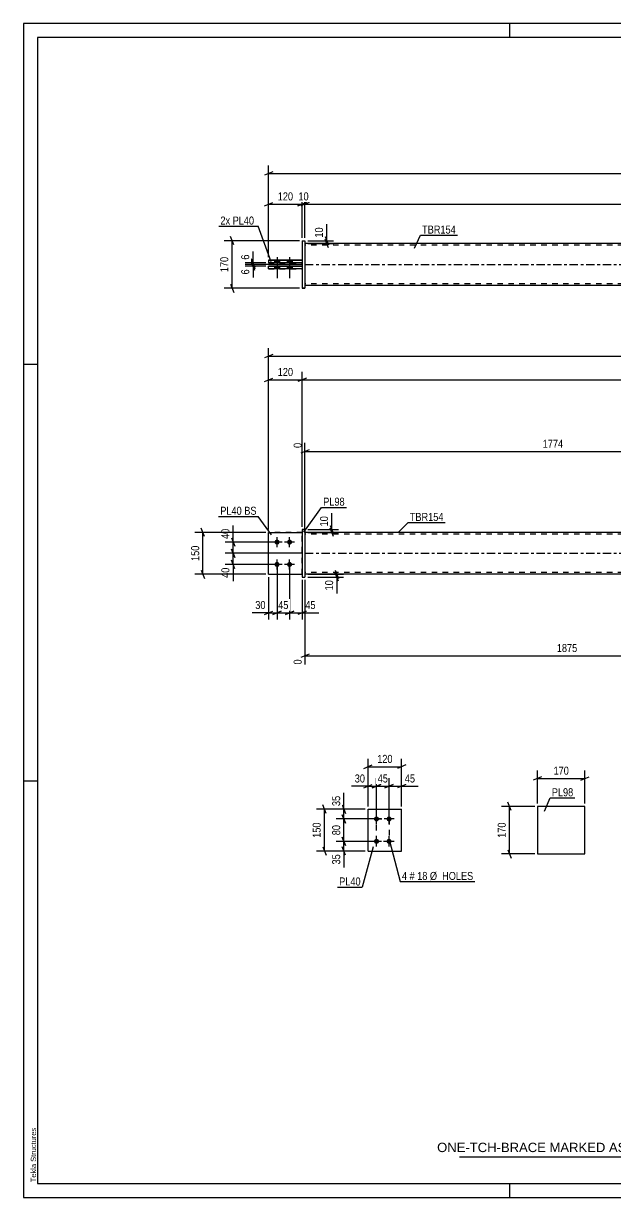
# Model space of a CAD drawing. Header units: millimetres. Extents: x 0 to 594, y 0 to 420.
# Drawn here: x 0 to 211.8, y 0 to 420 of the extents above; entities that cross this region are included whole.
import ezdxf

# ---------------------------------------------------------------- set-up
doc = ezdxf.new("R2010")
doc.units = ezdxf.units.MM
doc.linetypes.add('DXK_LINE_DOT2', pattern=[3.9198, 1.9599, -1.9599])
doc.linetypes.add('DXK_LINE_DOT3', pattern=[5.9187, 2.979, -0.9799, 0.9799, -0.9799])
doc.styles.add('Arial', font='arial.ttf', dxfattribs={"height": 0.2})
doc.styles.add('Arial Narrow', font='ARIALN.TTF', dxfattribs={"height": 0.2})

# ---------------------------------------------------------------- blocks, each defined once
blk = doc.blocks.new('Unknown-580575021-1131')
at = {"color": 5, "linetype": 'Continuous'}
for p, q in [((594, 420), (0, 420)), ((0, 420), (0, 0)), ((174, 415), (174, 420)), ((589, 415), (5, 415)), ((5, 415), (5, 5)), ((5, 298), (0, 298)), ((5, 149), (0, 149)), ((5, 5), (589, 5)), ((174, 0), (174, 5)), ((0, 0), (594, 0))]:
    blk.add_line(p, q, dxfattribs=at)
at = {"color": 174, "linetype": 'Continuous', "style": 'Arial'}
blk.add_text('Tekla Structures', height=1.9102, rotation=90, dxfattribs=at).set_placement((4.5, 5.5))
blk = doc.blocks.new('Bolt-580575021-2195 - 2156')
at = {"linetype": 'Continuous'}
for points in [[(126.3, 134.52), (126.12, 134.54), (125.94, 134.6), (125.78, 134.7), (125.64, 134.82), (125.52, 134.97), (125.45, 135.15), (125.41, 135.33), (125.41, 135.52), (125.45, 135.7), (125.52, 135.87), (125.64, 136.03), (125.78, 136.15), (125.94, 136.25), (126.12, 136.3), (126.3, 136.32), (126.49, 136.3), (126.67, 136.25), (126.83, 136.15), (126.97, 136.03), (127.08, 135.87), (127.16, 135.7), (127.2, 135.52), (127.2, 135.33), (127.16, 135.15), (127.08, 134.97), (126.97, 134.82), (126.83, 134.7), (126.67, 134.6), (126.49, 134.54)], [(130.8, 134.52), (130.62, 134.54), (130.44, 134.6), (130.28, 134.7), (130.14, 134.82), (130.02, 134.97), (129.95, 135.15), (129.91, 135.33), (129.91, 135.52), (129.95, 135.7), (130.02, 135.87), (130.14, 136.03), (130.28, 136.15), (130.44, 136.25), (130.62, 136.3), (130.8, 136.32), (130.99, 136.3), (131.17, 136.25), (131.33, 136.15), (131.47, 136.03), (131.58, 135.87), (131.66, 135.7), (131.7, 135.52), (131.7, 135.33), (131.66, 135.15), (131.58, 134.97), (131.47, 134.82), (131.33, 134.7), (131.17, 134.6), (130.99, 134.54)], [(126.3, 126.52), (126.12, 126.54), (125.94, 126.6), (125.78, 126.7), (125.64, 126.82), (125.52, 126.97), (125.45, 127.15), (125.41, 127.33), (125.41, 127.52), (125.45, 127.7), (125.52, 127.87), (125.64, 128.03), (125.78, 128.15), (125.94, 128.25), (126.12, 128.3), (126.3, 128.32), (126.49, 128.3), (126.67, 128.25), (126.83, 128.15), (126.97, 128.03), (127.08, 127.87), (127.16, 127.7), (127.2, 127.52), (127.2, 127.33), (127.16, 127.15), (127.08, 126.97), (126.97, 126.82), (126.83, 126.7), (126.67, 126.6), (126.49, 126.54)], [(130.8, 126.52), (130.62, 126.54), (130.44, 126.6), (130.28, 126.7), (130.14, 126.82), (130.02, 126.97), (129.95, 127.15), (129.91, 127.33), (129.91, 127.52), (129.95, 127.7), (130.02, 127.87), (130.14, 128.03), (130.28, 128.15), (130.44, 128.25), (130.62, 128.3), (130.8, 128.32), (130.99, 128.3), (131.17, 128.25), (131.33, 128.15), (131.47, 128.03), (131.58, 127.87), (131.66, 127.7), (131.7, 127.52), (131.7, 127.33), (131.66, 127.15), (131.58, 126.97), (131.47, 126.82), (131.33, 126.7), (131.17, 126.6), (130.99, 126.54)]]:
    blk.add_hatch(color=1, dxfattribs=at).paths.add_polyline_path(points)
at = {"color": 1, "linetype": 'Continuous'}
for p, q in [((128.1, 135.42), (124.5, 135.42)), ((126.3, 133.62), (126.3, 137.22)), ((132.6, 135.42), (129, 135.42)), ((130.8, 133.62), (130.8, 137.22)), ((128.1, 127.42), (124.5, 127.42)), ((126.3, 125.62), (126.3, 129.22)), ((132.6, 127.42), (129, 127.42)), ((130.8, 125.62), (130.8, 129.22))]:
    blk.add_line(p, q, dxfattribs=at)
blk = doc.blocks.new('Part-580575021-2162 - 2156')
at = {"color": 2, "linetype": 'Continuous'}
for p, q in [((123.3, 123.92), (123.3, 138.92)), ((123.3, 138.92), (135.3, 138.92)), ((135.3, 123.92), (135.3, 138.92)), ((123.3, 123.92), (123.3, 123.92)), ((123.3, 123.92), (135.3, 123.92)), ((135.3, 123.92), (135.3, 123.92))]:
    blk.add_line(p, q, dxfattribs=at)
at = {"color": 7, "linetype": 'DXK_LINE_DOT2'}
for p, q in [((123.3, 138.92), (135.3, 138.92)), ((123.3, 123.92), (123.3, 123.92)), ((123.3, 123.92), (135.3, 123.92)), ((135.3, 123.92), (135.3, 123.92))]:
    blk.add_line(p, q, dxfattribs=at)
blk = doc.blocks.new('Bolt-580575021-1683 - 1678')
at = {"linetype": 'Continuous'}
for points in [[(90.71, 235.36), (90.9, 235.34), (91.08, 235.28), (91.24, 235.19), (91.38, 235.06), (91.49, 234.91), (91.57, 234.74), (91.61, 234.55), (91.61, 234.36), (91.57, 234.18), (91.49, 234.01), (91.38, 233.86), (91.24, 233.73), (91.08, 233.64), (90.9, 233.58), (90.71, 233.56), (90.53, 233.58), (90.35, 233.64), (90.18, 233.73), (90.04, 233.86), (89.93, 234.01), (89.86, 234.18), (89.82, 234.36), (89.82, 234.55), (89.86, 234.74), (89.93, 234.91), (90.04, 235.06), (90.18, 235.19), (90.35, 235.28), (90.53, 235.34)], [(95.21, 235.36), (95.4, 235.34), (95.58, 235.28), (95.74, 235.19), (95.88, 235.06), (95.99, 234.91), (96.07, 234.74), (96.11, 234.55), (96.11, 234.36), (96.07, 234.18), (95.99, 234.01), (95.88, 233.86), (95.74, 233.73), (95.58, 233.64), (95.4, 233.58), (95.21, 233.56), (95.03, 233.58), (94.85, 233.64), (94.68, 233.73), (94.54, 233.86), (94.43, 234.01), (94.36, 234.18), (94.32, 234.36), (94.32, 234.55), (94.36, 234.74), (94.43, 234.91), (94.54, 235.06), (94.68, 235.19), (94.85, 235.28), (95.03, 235.34)], [(90.71, 227.36), (90.9, 227.34), (91.08, 227.28), (91.24, 227.19), (91.38, 227.06), (91.49, 226.91), (91.57, 226.74), (91.61, 226.55), (91.61, 226.36), (91.57, 226.18), (91.49, 226.01), (91.38, 225.86), (91.24, 225.73), (91.08, 225.64), (90.9, 225.58), (90.71, 225.56), (90.53, 225.58), (90.35, 225.64), (90.18, 225.73), (90.04, 225.86), (89.93, 226.01), (89.86, 226.18), (89.82, 226.36), (89.82, 226.55), (89.86, 226.74), (89.93, 226.91), (90.04, 227.06), (90.18, 227.19), (90.35, 227.28), (90.53, 227.34)], [(95.21, 227.36), (95.4, 227.34), (95.58, 227.28), (95.74, 227.19), (95.88, 227.06), (95.99, 226.91), (96.07, 226.74), (96.11, 226.55), (96.11, 226.36), (96.07, 226.18), (95.99, 226.01), (95.88, 225.86), (95.74, 225.73), (95.58, 225.64), (95.4, 225.58), (95.21, 225.56), (95.03, 225.58), (94.85, 225.64), (94.68, 225.73), (94.54, 225.86), (94.43, 226.01), (94.36, 226.18), (94.32, 226.36), (94.32, 226.55), (94.36, 226.74), (94.43, 226.91), (94.54, 227.06), (94.68, 227.19), (94.85, 227.28), (95.03, 227.34)]]:
    blk.add_hatch(color=1, dxfattribs=at).paths.add_polyline_path(points)
at = {"color": 1, "linetype": 'Continuous'}
for p, q in [((90.71, 232.66), (90.71, 236.26)), ((95.21, 232.66), (95.21, 236.26)), ((92.51, 234.46), (88.91, 234.46)), ((97.01, 234.46), (93.41, 234.46)), ((90.71, 224.66), (90.71, 228.26)), ((95.21, 224.66), (95.21, 228.26)), ((92.51, 226.46), (88.91, 226.46)), ((97.01, 226.46), (93.41, 226.46))]:
    blk.add_line(p, q, dxfattribs=at)
blk = doc.blocks.new('Part-580575021-1694 - 1678')
at = {"color": 2, "linetype": 'Continuous'}
for p, q in [((99.71, 238.96), (100.71, 238.96)), ((100.71, 238.96), (99.71, 238.96)), ((99.71, 238.96), (99.71, 221.96)), ((100.71, 238.96), (100.71, 221.96)), ((99.71, 221.96), (100.71, 221.96))]:
    blk.add_line(p, q, dxfattribs=at)
at = {"color": 7, "linetype": 'DXK_LINE_DOT2'}
for p, q in [((99.71, 238.96), (99.71, 238.96)), ((99.71, 238.96), (99.71, 238.96)), ((100.71, 238.96), (100.71, 238.96)), ((99.71, 221.96), (100.71, 221.96))]:
    blk.add_line(p, q, dxfattribs=at)
blk = doc.blocks.new('Part-580575021-1699 - 1678')
at = {"color": 7, "linetype": 'DXK_LINE_DOT2'}
for p, q in [((87.71, 222.96), (87.71, 237.96)), ((87.71, 237.96), (99.71, 237.96)), ((99.71, 237.96), (87.71, 237.96)), ((99.71, 222.96), (99.71, 237.96)), ((87.71, 222.96), (87.71, 222.96)), ((87.71, 222.96), (99.71, 222.96)), ((87.71, 222.96), (99.71, 222.96)), ((99.71, 222.96), (99.71, 222.96))]:
    blk.add_line(p, q, dxfattribs=at)
blk = doc.blocks.new('Part-580575021-1704 - 1678')
at = {"color": 2, "linetype": 'Continuous'}
for p, q in [((87.71, 222.96), (87.71, 237.96)), ((87.71, 237.96), (99.71, 237.96)), ((87.71, 222.96), (87.71, 222.96)), ((87.71, 222.96), (99.71, 222.96))]:
    blk.add_line(p, q, dxfattribs=at)
at = {"color": 7, "linetype": 'DXK_LINE_DOT2'}
for p, q in [((99.71, 237.96), (87.71, 237.96)), ((99.71, 222.96), (99.71, 237.96)), ((87.71, 222.96), (99.71, 222.96)), ((99.71, 222.96), (99.71, 222.96))]:
    blk.add_line(p, q, dxfattribs=at)
blk = doc.blocks.new('Part-580575021-1720 - 1678')
at = {"linetype": 'Continuous'}
blk.add_hatch(color=2, dxfattribs=at).paths.add_polyline_path([(460.89, 222.96), (460.09, 224.36), (461.69, 224.36)])
at = {"color": 2, "linetype": 'Continuous'}
for p, q in [((402.79, 237.96), (100.71, 237.96)), ((490.89, 237.96), (402.89, 237.96)), ((402.79, 222.96), (100.71, 222.96)), ((490.89, 222.96), (402.89, 222.96)), ((460.89, 222.96), (460.09, 224.36)), ((460.09, 224.36), (461.69, 224.36)), ((461.69, 224.36), (460.89, 222.96))]:
    blk.add_line(p, q, dxfattribs=at)
at = {"color": 7, "linetype": 'DXK_LINE_DOT2'}
for p, q in [((100.71, 237.96), (100.71, 222.96)), ((402.79, 237.36), (100.71, 237.36)), ((278.99, 237.96), (278.99, 237.36)), ((299.47, 237.96), (299.47, 237.36)), ((490.89, 237.36), (402.89, 237.36)), ((490.89, 222.96), (490.89, 237.96)), ((402.79, 223.56), (100.71, 223.56)), ((287.77, 222.96), (287.77, 223.56)), ((308.25, 222.96), (308.25, 223.56)), ((490.89, 223.56), (402.89, 223.56))]:
    blk.add_line(p, q, dxfattribs=at)
at = {"color": 7, "linetype": 'DXK_LINE_DOT3'}
for p, q in [((100.71, 230.46), (402.79, 230.46)), ((402.89, 230.46), (490.89, 230.46))]:
    blk.add_line(p, q, dxfattribs=at)
at = {"color": 2, "linetype": 'Continuous'}
blk.add_circle((460.89, 223.86), 1, dxfattribs=at)
blk = doc.blocks.new('Bolt-580575021-1471 - 1368')
at = {"linetype": 'Continuous'}
for points in [[(89.81, 334.37), (91.61, 334.37), (91.61, 335.37), (89.81, 335.37)], [(89.81, 334.37), (91.61, 334.37), (91.61, 335.37), (89.81, 335.37)], [(89.81, 332.17), (91.61, 332.17), (91.61, 333.17), (89.81, 333.17)], [(89.81, 332.17), (91.61, 332.17), (91.61, 333.17), (89.81, 333.17)], [(94.31, 334.37), (96.11, 334.37), (96.11, 335.37), (94.31, 335.37)], [(94.31, 334.37), (96.11, 334.37), (96.11, 335.37), (94.31, 335.37)], [(94.31, 332.17), (96.11, 332.17), (96.11, 333.17), (94.31, 333.17)], [(94.31, 332.17), (96.11, 332.17), (96.11, 333.17), (94.31, 333.17)]]:
    blk.add_hatch(color=1, dxfattribs=at).paths.add_polyline_path(points)
at = {"color": 1, "linetype": 'Continuous'}
for p, q in [((90.71, 336.37), (90.71, 328.87)), ((90.71, 336.37), (90.71, 328.87)), ((95.21, 336.37), (95.21, 328.87)), ((95.21, 336.37), (95.21, 328.87)), ((89.81, 335.37), (89.81, 334.37)), ((89.81, 335.37), (89.81, 334.37)), ((89.81, 333.17), (89.81, 332.17)), ((89.81, 333.17), (89.81, 332.17)), ((91.61, 335.37), (91.61, 334.37)), ((91.61, 335.37), (91.61, 334.37)), ((91.61, 333.17), (91.61, 332.17)), ((91.61, 333.17), (91.61, 332.17)), ((94.31, 335.37), (94.31, 334.37)), ((94.31, 335.37), (94.31, 334.37)), ((94.31, 333.17), (94.31, 332.17)), ((94.31, 333.17), (94.31, 332.17)), ((96.11, 335.37), (96.11, 334.37)), ((96.11, 335.37), (96.11, 334.37)), ((96.11, 333.17), (96.11, 332.17)), ((96.11, 333.17), (96.11, 332.17))]:
    blk.add_line(p, q, dxfattribs=at)
blk = doc.blocks.new('Part-580575021-1416 - 1368')
at = {"linetype": 'Continuous'}
blk.add_hatch(color=2, dxfattribs=at).paths.add_polyline_path([(460.89, 333.77), (460.09, 335.17), (461.69, 335.17)])
at = {"color": 2, "linetype": 'Continuous'}
for p, q in [((402.79, 341.27), (100.71, 341.27)), ((490.89, 341.27), (402.89, 341.27)), ((278.99, 334.47), (299.47, 334.47)), ((278.99, 334.47), (278.99, 334.37)), ((278.99, 333.17), (278.99, 333.07)), ((278.99, 333.07), (278.99, 333.07)), ((299.47, 333.07), (278.99, 333.07)), ((287.77, 334.47), (287.77, 334.37)), ((287.77, 333.07), (287.77, 333.17)), ((287.77, 333.07), (287.77, 333.07)), ((299.47, 333.07), (287.77, 333.07)), ((299.47, 334.47), (299.47, 333.07)), ((460.89, 333.77), (460.09, 335.17)), ((460.09, 335.17), (461.69, 335.17)), ((461.69, 335.17), (460.89, 333.77)), ((402.79, 326.27), (100.71, 326.27)), ((490.89, 326.27), (402.89, 326.27))]:
    blk.add_line(p, q, dxfattribs=at)
at = {"color": 7, "linetype": 'DXK_LINE_DOT2'}
for p, q in [((100.71, 341.27), (100.71, 326.27)), ((402.79, 340.67), (100.71, 340.67)), ((490.89, 340.67), (402.89, 340.67)), ((490.89, 326.27), (490.89, 341.27)), ((299.47, 334.47), (278.99, 334.47)), ((278.99, 333.07), (278.99, 334.37)), ((278.99, 333.07), (299.47, 333.07)), ((287.77, 334.47), (287.77, 334.47)), ((287.77, 334.47), (287.77, 334.47)), ((287.77, 334.47), (308.25, 334.47)), ((287.77, 334.47), (287.77, 334.47)), ((287.77, 334.47), (308.25, 334.47)), ((287.77, 333.07), (287.77, 334.37)), ((287.77, 333.07), (308.25, 333.07)), ((308.25, 333.07), (299.47, 333.07)), ((308.25, 334.47), (308.25, 333.07)), ((402.79, 326.87), (100.71, 326.87)), ((490.89, 326.87), (402.89, 326.87))]:
    blk.add_line(p, q, dxfattribs=at)
at = {"color": 7, "linetype": 'DXK_LINE_DOT3'}
for p, q in [((100.71, 333.77), (402.79, 333.77)), ((402.89, 333.77), (490.89, 333.77))]:
    blk.add_line(p, q, dxfattribs=at)
at = {"color": 2, "linetype": 'Continuous'}
blk.add_circle((460.89, 334.67), 1, dxfattribs=at)
blk = doc.blocks.new('Part-580575021-1449 - 1368')
at = {"color": 2, "linetype": 'Continuous'}
for p, q in [((87.71, 332.17), (87.71, 333.17)), ((87.71, 333.17), (99.71, 333.17)), ((99.71, 333.17), (87.71, 333.17)), ((99.71, 332.17), (87.71, 332.17))]:
    blk.add_line(p, q, dxfattribs=at)
at = {"color": 7, "linetype": 'DXK_LINE_DOT2'}
for p, q in [((87.71, 333.17), (87.71, 333.17)), ((87.71, 333.17), (87.71, 333.17)), ((87.71, 332.17), (99.71, 332.17)), ((99.71, 333.17), (99.71, 332.17))]:
    blk.add_line(p, q, dxfattribs=at)
blk = doc.blocks.new('Part-580575021-1454 - 1368')
at = {"color": 2, "linetype": 'Continuous'}
for p, q in [((87.71, 335.37), (99.71, 335.37)), ((99.71, 335.37), (87.71, 335.37)), ((87.71, 335.37), (87.71, 334.37)), ((99.71, 334.37), (87.71, 334.37))]:
    blk.add_line(p, q, dxfattribs=at)
at = {"color": 7, "linetype": 'DXK_LINE_DOT2'}
for p, q in [((87.71, 335.37), (87.71, 335.37)), ((87.71, 335.37), (87.71, 335.37)), ((87.71, 334.37), (99.71, 334.37)), ((99.71, 335.37), (99.71, 334.37))]:
    blk.add_line(p, q, dxfattribs=at)
blk = doc.blocks.new('Part-580575021-1455 - 1368')
at = {"color": 2, "linetype": 'Continuous'}
for p, q in [((99.71, 342.27), (100.71, 342.27)), ((99.71, 342.27), (100.71, 342.27)), ((99.71, 342.27), (99.71, 325.27)), ((100.71, 342.27), (100.71, 325.27)), ((100.71, 325.27), (99.71, 325.27))]:
    blk.add_line(p, q, dxfattribs=at)
at = {"color": 7, "linetype": 'DXK_LINE_DOT2'}
for p, q in [((99.71, 342.27), (99.71, 342.27)), ((99.71, 342.27), (99.71, 342.27)), ((100.71, 342.27), (100.71, 342.27)), ((100.71, 342.27), (100.71, 342.27)), ((99.71, 325.27), (100.71, 325.27)), ((99.71, 325.27), (99.71, 325.27))]:
    blk.add_line(p, q, dxfattribs=at)
blk = doc.blocks.new('Part-580575021-2399 - 2393')
at = {"color": 2, "linetype": 'Continuous'}
for p, q in [((200.89, 139.92), (183.89, 139.92)), ((183.89, 139.92), (183.89, 122.92)), ((200.89, 122.92), (200.89, 139.92)), ((183.89, 122.92), (200.89, 122.92))]:
    blk.add_line(p, q, dxfattribs=at)
blk = doc.blocks.new('Rectangle-580575021-2379 - 2156')
at = {"color": 1, "linetype": 'DXK_LINE_DOT2'}
blk.add_lwpolyline([(126.3, 135.42), (130.8, 135.42), (130.8, 127.42), (126.3, 127.42), (126.3, 135.42)], close=True, dxfattribs=at)
blk = doc.blocks.new('StraightDimension-580575021-2295 - 2156')
at = {"color": 7, "linetype": 'Continuous'}
for p, q in [((122.3, 138.92), (111.82, 138.92)), ((114.07, 140.42), (115.27, 137.42)), ((114.67, 135.42), (114.67, 138.92)), ((125.3, 135.42), (111.82, 135.42)), ((115.27, 133.92), (114.07, 136.92))]:
    blk.add_line(p, q, dxfattribs=at)
at = {"color": 0}
blk.add_wipeout([(113.92, 144.31), (109.72, 144.31), (109.72, 139.45), (113.92, 139.45)], dxfattribs=at)
at = {"color": 7, "linetype": 'Continuous'}
blk.add_line((114.67, 138.92), (114.67, 144.83), dxfattribs=at)
blk.add_line((114.67, 138.92), (114.67, 144.83), dxfattribs=at)
at = {"color": 3, "style": 'Arial Narrow'}
blk.add_text('35', height=2.863, rotation=90.0002, dxfattribs=at).set_placement((113.32, 140.05))
blk = doc.blocks.new('StraightDimension-580575021-2272 - 2156')
at = {"color": 7, "linetype": 'Continuous'}
for p, q in [((125.3, 127.42), (111.82, 127.42)), ((114.07, 128.92), (115.27, 125.92)), ((114.67, 123.92), (114.67, 127.42)), ((122.3, 123.92), (111.82, 123.92)), ((115.27, 122.42), (114.07, 125.42))]:
    blk.add_line(p, q, dxfattribs=at)
at = {"color": 0}
blk.add_wipeout([(113.92, 123.4), (109.72, 123.4), (109.72, 118.54), (113.92, 118.54)], dxfattribs=at)
at = {"color": 7, "linetype": 'Continuous'}
blk.add_line((114.67, 123.92), (114.67, 118.02), dxfattribs=at)
blk.add_line((114.67, 123.92), (114.67, 118.02), dxfattribs=at)
at = {"color": 3, "style": 'Arial Narrow'}
blk.add_text('35', height=2.863, rotation=90.0002, dxfattribs=at).set_placement((113.32, 119.14))
blk = doc.blocks.new('StraightDimension-580575021-2285 - 2156')
at = {"color": 7, "linetype": 'Continuous'}
for p, q in [((125.3, 135.42), (111.82, 135.42)), ((114.07, 136.92), (115.27, 133.92)), ((114.67, 127.42), (114.67, 135.42)), ((125.3, 127.42), (111.82, 127.42)), ((115.27, 125.92), (114.07, 128.92))]:
    blk.add_line(p, q, dxfattribs=at)
at = {"color": 0}
blk.add_wipeout([(113.92, 133.85), (109.72, 133.85), (109.72, 129), (113.92, 129)], dxfattribs=at)
at = {"color": 3, "style": 'Arial Narrow'}
blk.add_text('80', height=2.863, rotation=90.0002, dxfattribs=at).set_placement((113.32, 129.6))
blk = doc.blocks.new('StraightDimension-580575021-2309 - 2156')
at = {"color": 7, "linetype": 'Continuous'}
for p, q in [((122.3, 138.92), (104.82, 138.92)), ((108.27, 137.42), (107.07, 140.42)), ((107.67, 123.92), (107.67, 138.92)), ((122.3, 123.92), (104.82, 123.92)), ((107.07, 125.42), (108.27, 122.42))]:
    blk.add_line(p, q, dxfattribs=at)
at = {"color": 0}
blk.add_wipeout([(106.92, 134.77), (102.72, 134.77), (102.72, 128.08), (106.92, 128.08)], dxfattribs=at)
at = {"color": 3, "style": 'Arial Narrow'}
blk.add_text('150', height=2.863, rotation=90.0002, dxfattribs=at).set_placement((106.32, 128.68))
blk = doc.blocks.new('StraightDimension-580575021-2326 - 2156')
at = {"color": 7, "linetype": 'Continuous'}
for p, q in [((121.8, 146.53), (124.8, 147.73)), ((123.3, 139.92), (123.3, 149.98)), ((123.3, 147.13), (126.3, 147.13)), ((127.8, 147.73), (124.8, 146.53)), ((126.3, 136.42), (126.3, 149.98))]:
    blk.add_line(p, q, dxfattribs=at)
at = {"color": 0}
blk.add_wipeout([(122.78, 147.88), (122.78, 152.08), (117.92, 152.08), (117.92, 147.88)], dxfattribs=at)
at = {"color": 7, "linetype": 'Continuous'}
blk.add_line((123.3, 147.13), (117.4, 147.13), dxfattribs=at)
blk.add_line((123.3, 147.13), (117.4, 147.13), dxfattribs=at)
at = {"color": 3, "style": 'Arial Narrow'}
blk.add_text('30', height=2.863, dxfattribs=at).set_placement((118.52, 148.48))
blk = doc.blocks.new('StraightDimension-580575021-2339 - 2156')
at = {"color": 7, "linetype": 'Continuous'}
for p, q in [((124.8, 146.53), (127.8, 147.73)), ((126.3, 136.42), (126.3, 149.98)), ((126.3, 147.13), (130.8, 147.13)), ((132.3, 147.73), (129.3, 146.53)), ((130.8, 136.42), (130.8, 149.98))]:
    blk.add_line(p, q, dxfattribs=at)
at = {"color": 0}
blk.add_wipeout([(130.98, 147.88), (130.98, 152.08), (126.13, 152.08), (126.13, 147.88)], dxfattribs=at)
at = {"color": 3, "style": 'Arial Narrow'}
blk.add_text('45', height=2.863, dxfattribs=at).set_placement((126.73, 148.48))
blk = doc.blocks.new('StraightDimension-580575021-2349 - 2156')
at = {"color": 7, "linetype": 'Continuous'}
for p, q in [((129.3, 146.53), (132.3, 147.73)), ((130.8, 136.42), (130.8, 149.98)), ((130.8, 147.13), (135.3, 147.13)), ((136.8, 147.73), (133.8, 146.53)), ((135.3, 139.92), (135.3, 149.98))]:
    blk.add_line(p, q, dxfattribs=at)
at = {"color": 0}
blk.add_wipeout([(140.69, 147.88), (140.69, 152.08), (135.83, 152.08), (135.83, 147.88)], dxfattribs=at)
at = {"color": 7, "linetype": 'Continuous'}
blk.add_line((135.3, 147.13), (141.21, 147.13), dxfattribs=at)
blk.add_line((135.3, 147.13), (141.21, 147.13), dxfattribs=at)
at = {"color": 3, "style": 'Arial Narrow'}
blk.add_text('45', height=2.863, dxfattribs=at).set_placement((136.43, 148.48))
blk = doc.blocks.new('StraightDimension-580575021-2363 - 2156')
at = {"color": 7, "linetype": 'Continuous'}
for p, q in [((123.3, 139.92), (123.3, 156.98)), ((135.3, 139.92), (135.3, 156.98)), ((121.8, 153.53), (124.8, 154.73)), ((123.3, 154.13), (135.3, 154.13)), ((136.8, 154.73), (133.8, 153.53))]:
    blk.add_line(p, q, dxfattribs=at)
at = {"color": 0}
blk.add_wipeout([(132.65, 154.88), (132.65, 159.08), (125.96, 159.08), (125.96, 154.88)], dxfattribs=at)
at = {"color": 3, "style": 'Arial Narrow'}
blk.add_text('120', height=2.863, dxfattribs=at).set_placement((126.56, 155.48))
blk = doc.blocks.new('StraightDimension-580575021-1909 - 1678')
at = {"color": 7, "linetype": 'Continuous'}
for p, q in [((74.41, 235.96), (75.61, 232.96)), ((89.71, 234.46), (72.16, 234.46)), ((75.61, 228.96), (74.41, 231.96)), ((75.01, 230.46), (75.01, 234.46)), ((99.71, 230.46), (72.16, 230.46))]:
    blk.add_line(p, q, dxfattribs=at)
at = {"color": 0}
blk.add_wipeout([(74.26, 239.84), (70.06, 239.84), (70.06, 234.98), (74.26, 234.98)], dxfattribs=at)
at = {"color": 7, "linetype": 'Continuous'}
blk.add_line((75.01, 234.46), (75.01, 240.36), dxfattribs=at)
blk.add_line((75.01, 234.46), (75.01, 240.36), dxfattribs=at)
at = {"color": 3, "style": 'Arial Narrow'}
blk.add_text('40', height=2.863, rotation=90.0002, dxfattribs=at).set_placement((73.66, 235.58))
blk = doc.blocks.new('StraightDimension-580575021-1750 - 1678')
at = {"color": 7, "linetype": 'Continuous'}
for p, q in [((278.12, 249.18), (278.12, 279.96)), ((100.71, 238.96), (100.71, 269.98)), ((102.21, 267.45), (99.21, 266.25)), ((100.71, 266.85), (278.12, 266.85)), ((276.62, 266.25), (279.62, 267.45))]:
    blk.add_line(p, q, dxfattribs=at)
at = {"color": 0, "linetype": 'Continuous'}
for points in [[(277.52, 280.56), (273.32, 280.56), (273.32, 272.05), (277.52, 272.05)], [(100.11, 270.58), (95.91, 270.58), (95.91, 267.55), (100.11, 267.55)]]:
    blk.add_wipeout(points, dxfattribs=at)
at = {"color": 0}
blk.add_wipeout([(193.67, 267.6), (193.67, 271.8), (185.16, 271.8), (185.16, 267.6)], dxfattribs=at)
at = {"color": 3, "linetype": 'Continuous', "style": 'Arial Narrow'}
for s, height, p in [('1774', 2.863, (276.92, 272.65)), ('0', 2.86, (99.51, 268.15))]:
    blk.add_text(s, height=height, rotation=90.0002, dxfattribs=at).set_placement(p)
at = {"color": 3, "style": 'Arial Narrow'}
blk.add_text('1774', height=2.863, dxfattribs=at).set_placement((185.76, 268.2))
blk = doc.blocks.new('StraightDimension-580575021-1736 - 1678')
at = {"color": 7, "linetype": 'Continuous'}
for p, q in [((87.71, 238.96), (87.71, 303.86)), ((503.89, 238.96), (503.89, 303.86)), ((89.21, 301.61), (86.21, 300.41)), ((87.71, 301.01), (503.89, 301.01)), ((502.39, 300.41), (505.39, 301.61))]:
    blk.add_line(p, q, dxfattribs=at)
at = {"color": 0}
blk.add_wipeout([(300.06, 301.76), (300.06, 305.96), (291.54, 305.96), (291.54, 301.76)], dxfattribs=at)
at = {"color": 3, "style": 'Arial Narrow'}
blk.add_text('4581', height=2.863, dxfattribs=at).set_placement((292.14, 302.36))
blk = doc.blocks.new('StraightDimension-580575021-2047 - 1678')
at = {"color": 7, "linetype": 'Continuous'}
for p, q in [((99.71, 239.96), (99.71, 295.39)), ((490.89, 239.96), (490.89, 295.39)), ((101.21, 293.14), (98.21, 291.94)), ((99.71, 292.54), (490.89, 292.54)), ((489.39, 291.94), (492.39, 293.14))]:
    blk.add_line(p, q, dxfattribs=at)
at = {"color": 0}
blk.add_wipeout([(299.56, 293.29), (299.56, 297.49), (291.04, 297.49), (291.04, 293.29)], dxfattribs=at)
at = {"color": 3, "style": 'Arial Narrow'}
blk.add_text('4331', height=2.863, dxfattribs=at).set_placement((291.64, 293.89))
blk = doc.blocks.new('StraightDimension-580575021-1813 - 1678')
at = {"color": 7, "linetype": 'Continuous'}
for p, q in [((95.21, 225.46), (95.21, 206.79)), ((99.71, 220.96), (99.71, 206.79)), ((93.71, 208.59), (96.71, 209.79)), ((95.21, 209.19), (99.71, 209.19)), ((101.21, 209.79), (98.21, 208.59))]:
    blk.add_line(p, q, dxfattribs=at)
at = {"color": 0}
blk.add_wipeout([(105.09, 209.94), (105.09, 214.14), (100.24, 214.14), (100.24, 209.94)], dxfattribs=at)
at = {"color": 7, "linetype": 'Continuous'}
blk.add_line((99.71, 209.19), (105.62, 209.19), dxfattribs=at)
blk.add_line((99.71, 209.19), (105.62, 209.19), dxfattribs=at)
at = {"color": 3, "style": 'Arial Narrow'}
blk.add_text('45', height=2.863, dxfattribs=at).set_placement((100.84, 210.54))
blk = doc.blocks.new('StraightDimension-580575021-1820 - 1678')
at = {"color": 7, "linetype": 'Continuous'}
for p, q in [((90.71, 225.46), (90.71, 206.79)), ((95.21, 225.46), (95.21, 206.79)), ((89.21, 208.59), (92.21, 209.79)), ((90.71, 209.19), (95.21, 209.19)), ((96.71, 209.79), (93.71, 208.59))]:
    blk.add_line(p, q, dxfattribs=at)
at = {"color": 0}
blk.add_wipeout([(95.39, 209.94), (95.39, 214.14), (90.53, 214.14), (90.53, 209.94)], dxfattribs=at)
at = {"color": 3, "style": 'Arial Narrow'}
blk.add_text('45', height=2.863, dxfattribs=at).set_placement((91.13, 210.54))
blk = doc.blocks.new('StraightDimension-580575021-1891 - 1678')
at = {"color": 7, "linetype": 'Continuous'}
for p, q in [((101.71, 222.96), (114.52, 222.96)), ((111.52, 224.46), (112.72, 221.46)), ((112.72, 220.46), (111.52, 223.46)), ((112.12, 221.96), (112.12, 222.96)), ((101.71, 221.96), (114.52, 221.96))]:
    blk.add_line(p, q, dxfattribs=at)
at = {"color": 0}
blk.add_wipeout([(111.37, 221.43), (107.17, 221.43), (107.17, 216.58), (111.37, 216.58)], dxfattribs=at)
at = {"color": 7, "linetype": 'Continuous'}
blk.add_line((112.12, 221.96), (112.12, 216.05), dxfattribs=at)
blk.add_line((112.12, 221.96), (112.12, 216.05), dxfattribs=at)
at = {"color": 3, "style": 'Arial Narrow'}
blk.add_text('10', height=2.863, rotation=90.0002, dxfattribs=at).set_placement((110.77, 217.18))
blk = doc.blocks.new('StraightDimension-580575021-1827 - 1678')
at = {"color": 7, "linetype": 'Continuous'}
for p, q in [((90.71, 225.46), (90.71, 206.79)), ((87.71, 221.96), (87.71, 206.79)), ((86.21, 208.59), (89.21, 209.79)), ((87.71, 209.19), (90.71, 209.19)), ((92.21, 209.79), (89.21, 208.59))]:
    blk.add_line(p, q, dxfattribs=at)
at = {"color": 0}
blk.add_wipeout([(87.19, 209.94), (87.19, 214.14), (82.33, 214.14), (82.33, 209.94)], dxfattribs=at)
at = {"color": 7, "linetype": 'Continuous'}
blk.add_line((87.71, 209.19), (81.81, 209.19), dxfattribs=at)
blk.add_line((87.71, 209.19), (81.81, 209.19), dxfattribs=at)
at = {"color": 3, "style": 'Arial Narrow'}
blk.add_text('30', height=2.863, dxfattribs=at).set_placement((82.93, 210.54))
blk = doc.blocks.new('StraightDimension-580575021-1838 - 1678')
at = {"color": 7, "linetype": 'Continuous'}
for p, q in [((100.71, 220.96), (100.71, 190.68)), ((288.24, 221.96), (288.24, 185.19)), ((102.21, 194.41), (99.21, 193.21)), ((100.71, 193.81), (288.24, 193.81)), ((286.74, 193.21), (289.74, 194.41))]:
    blk.add_line(p, q, dxfattribs=at)
at = {"color": 0}
blk.add_wipeout([(198.73, 194.56), (198.73, 198.76), (190.22, 198.76), (190.22, 194.56)], dxfattribs=at)
at = {"color": 0, "linetype": 'Continuous'}
for points in [[(100.11, 193.11), (95.91, 193.11), (95.91, 190.08), (100.11, 190.08)], [(287.64, 193.11), (283.44, 193.11), (283.44, 184.59), (287.64, 184.59)]]:
    blk.add_wipeout(points, dxfattribs=at)
at = {"color": 3, "style": 'Arial Narrow'}
blk.add_text('1875', height=2.863, dxfattribs=at).set_placement((190.82, 195.16))
at = {"color": 3, "linetype": 'Continuous', "style": 'Arial Narrow'}
for s, height, p in [('0', 2.86, (99.51, 190.68)), ('1875', 2.863, (287.04, 185.19))]:
    blk.add_text(s, height=height, rotation=90.0002, dxfattribs=at).set_placement(p)
blk = doc.blocks.new('StraightDimension-580575021-1900 - 1678')
at = {"color": 7, "linetype": 'Continuous'}
for p, q in [((109.71, 240.46), (110.91, 237.46)), ((110.91, 236.46), (109.71, 239.46)), ((101.71, 238.96), (112.71, 238.96)), ((101.71, 237.96), (112.71, 237.96)), ((110.31, 237.96), (110.31, 238.96))]:
    blk.add_line(p, q, dxfattribs=at)
at = {"color": 0}
blk.add_wipeout([(109.56, 244.34), (105.36, 244.34), (105.36, 239.48), (109.56, 239.48)], dxfattribs=at)
at = {"color": 7, "linetype": 'Continuous'}
blk.add_line((110.31, 238.96), (110.31, 244.86), dxfattribs=at)
blk.add_line((110.31, 238.96), (110.31, 244.86), dxfattribs=at)
at = {"color": 3, "style": 'Arial Narrow'}
blk.add_text('10', height=2.863, rotation=90.0002, dxfattribs=at).set_placement((108.96, 240.08))
blk = doc.blocks.new('StraightDimension-580575021-1922 - 1678')
at = {"color": 7, "linetype": 'Continuous'}
for p, q in [((74.41, 231.96), (75.61, 228.96)), ((99.71, 230.46), (72.16, 230.46)), ((75.61, 224.96), (74.41, 227.96)), ((75.01, 226.46), (75.01, 230.46)), ((89.71, 226.46), (72.16, 226.46))]:
    blk.add_line(p, q, dxfattribs=at)
at = {"color": 0}
blk.add_wipeout([(74.26, 225.93), (70.06, 225.93), (70.06, 221.08), (74.26, 221.08)], dxfattribs=at)
at = {"color": 7, "linetype": 'Continuous'}
blk.add_line((75.01, 226.46), (75.01, 220.55), dxfattribs=at)
blk.add_line((75.01, 226.46), (75.01, 220.55), dxfattribs=at)
at = {"color": 3, "style": 'Arial Narrow'}
blk.add_text('40', height=2.863, rotation=90.0002, dxfattribs=at).set_placement((73.66, 221.68))
blk = doc.blocks.new('StraightDimension-580575021-1979 - 1678')
at = {"color": 7, "linetype": 'Continuous'}
for p, q in [((64.81, 236.46), (63.61, 239.46)), ((86.71, 237.96), (61.36, 237.96)), ((64.21, 222.96), (64.21, 237.96)), ((86.71, 222.96), (61.36, 222.96)), ((63.61, 224.46), (64.81, 221.46))]:
    blk.add_line(p, q, dxfattribs=at)
at = {"color": 0}
blk.add_wipeout([(63.46, 233.8), (59.26, 233.8), (59.26, 227.12), (63.46, 227.12)], dxfattribs=at)
at = {"color": 3, "style": 'Arial Narrow'}
blk.add_text('150', height=2.863, rotation=90.0002, dxfattribs=at).set_placement((62.86, 227.72))
blk = doc.blocks.new('StraightDimension-580575021-2052 - 1678')
at = {"color": 7, "linetype": 'Continuous'}
for p, q in [((87.71, 238.96), (87.71, 295.39)), ((99.71, 239.96), (99.71, 295.39)), ((86.21, 291.94), (89.21, 293.14)), ((87.71, 292.54), (99.71, 292.54)), ((101.21, 293.14), (98.21, 291.94))]:
    blk.add_line(p, q, dxfattribs=at)
at = {"color": 0}
blk.add_wipeout([(97.06, 293.29), (97.06, 297.49), (90.37, 297.49), (90.37, 293.29)], dxfattribs=at)
at = {"color": 3, "style": 'Arial Narrow'}
blk.add_text('120', height=2.863, dxfattribs=at).set_placement((90.97, 293.89))
blk = doc.blocks.new('StraightDimension-580575021-1476 - 1368')
at = {"color": 7, "linetype": 'Continuous'}
for p, q in [((101.71, 342.27), (110.89, 342.27)), ((101.71, 341.27), (110.89, 341.27)), ((107.89, 343.77), (109.09, 340.77)), ((109.09, 339.77), (107.89, 342.77)), ((108.49, 341.27), (108.49, 342.27))]:
    blk.add_line(p, q, dxfattribs=at)
at = {"color": 0}
blk.add_wipeout([(107.74, 347.65), (103.54, 347.65), (103.54, 342.8), (107.74, 342.8)], dxfattribs=at)
at = {"color": 7, "linetype": 'Continuous'}
blk.add_line((108.49, 342.27), (108.49, 348.18), dxfattribs=at)
blk.add_line((108.49, 342.27), (108.49, 348.18), dxfattribs=at)
at = {"color": 3, "style": 'Arial Narrow'}
blk.add_text('10', height=2.863, rotation=90.0002, dxfattribs=at).set_placement((107.14, 343.4))
blk = doc.blocks.new('StraightDimension-580575021-1530 - 1368')
at = {"color": 7, "linetype": 'Continuous'}
for p, q in [((98.71, 342.27), (71.77, 342.27)), ((75.22, 340.77), (74.02, 343.77)), ((74.62, 325.27), (74.62, 342.27)), ((98.71, 325.27), (71.77, 325.27)), ((74.02, 326.77), (75.22, 323.77))]:
    blk.add_line(p, q, dxfattribs=at)
at = {"color": 0}
blk.add_wipeout([(73.87, 337.11), (69.67, 337.11), (69.67, 330.43), (73.87, 330.43)], dxfattribs=at)
at = {"color": 3, "style": 'Arial Narrow'}
blk.add_text('170', height=2.863, rotation=90.0002, dxfattribs=at).set_placement((73.27, 331.03))
blk = doc.blocks.new('StraightDimension-580575021-1494 - 1368')
at = {"color": 7, "linetype": 'Continuous'}
for p, q in [((99.71, 333.77), (79.27, 333.77)), ((86.71, 333.17), (79.27, 333.17)), ((81.52, 335.27), (82.72, 332.27)), ((82.72, 331.67), (81.52, 334.67)), ((82.12, 333.17), (82.12, 333.77))]:
    blk.add_line(p, q, dxfattribs=at)
at = {"color": 0}
blk.add_wipeout([(81.37, 332.65), (77.17, 332.65), (77.17, 329.62), (81.37, 329.62)], dxfattribs=at)
at = {"color": 7, "linetype": 'Continuous'}
blk.add_line((82.12, 333.17), (82.12, 329.09), dxfattribs=at)
blk.add_line((82.12, 333.17), (82.12, 329.09), dxfattribs=at)
at = {"color": 3, "style": 'Arial Narrow'}
blk.add_text('6', height=2.86, rotation=90.0002, dxfattribs=at).set_placement((80.77, 330.22))
blk = doc.blocks.new('StraightDimension-580575021-1512 - 1368')
at = {"color": 7, "linetype": 'Continuous'}
for p, q in [((86.71, 334.37), (79.27, 334.37)), ((99.71, 333.77), (79.27, 333.77)), ((81.52, 335.87), (82.72, 332.87)), ((82.72, 332.27), (81.52, 335.27)), ((82.12, 333.77), (82.12, 334.37))]:
    blk.add_line(p, q, dxfattribs=at)
at = {"color": 0}
blk.add_wipeout([(81.37, 337.93), (77.17, 337.93), (77.17, 334.9), (81.37, 334.9)], dxfattribs=at)
at = {"color": 7, "linetype": 'Continuous'}
blk.add_line((82.12, 334.37), (82.12, 338.45), dxfattribs=at)
blk.add_line((82.12, 334.37), (82.12, 338.45), dxfattribs=at)
at = {"color": 3, "style": 'Arial Narrow'}
blk.add_text('6', height=2.86, rotation=90.0002, dxfattribs=at).set_placement((80.77, 335.5))
blk = doc.blocks.new('StraightDimension-580575021-1550 - 1368')
at = {"color": 7, "linetype": 'Continuous'}
for p, q in [((89.21, 366.97), (86.21, 365.77)), ((87.71, 336.37), (87.71, 369.22)), ((87.71, 366.37), (503.89, 366.37)), ((502.39, 365.77), (505.39, 366.97)), ((503.89, 336.37), (503.89, 369.22))]:
    blk.add_line(p, q, dxfattribs=at)
at = {"color": 0}
blk.add_wipeout([(300.06, 367.12), (300.06, 371.32), (291.54, 371.32), (291.54, 367.12)], dxfattribs=at)
at = {"color": 3, "style": 'Arial Narrow'}
blk.add_text('4581', height=2.863, dxfattribs=at).set_placement((292.14, 367.72))
blk = doc.blocks.new('StraightDimension-580575021-1581 - 1368')
at = {"color": 7, "linetype": 'Continuous'}
for p, q in [((100.71, 343.27), (100.71, 358.21)), ((490.89, 343.27), (490.89, 358.21)), ((102.21, 355.96), (99.21, 354.76)), ((100.71, 355.36), (490.89, 355.36)), ((489.39, 354.76), (492.39, 355.96))]:
    blk.add_line(p, q, dxfattribs=at)
at = {"color": 0}
blk.add_wipeout([(300.06, 356.11), (300.06, 360.31), (291.54, 360.31), (291.54, 356.11)], dxfattribs=at)
at = {"color": 3, "style": 'Arial Narrow'}
blk.add_text('4321', height=2.863, dxfattribs=at).set_placement((292.14, 356.71))
blk = doc.blocks.new('StraightDimension-580575021-1591 - 1368')
at = {"color": 7, "linetype": 'Continuous'}
for p, q in [((87.71, 336.37), (87.71, 358.21)), ((99.71, 343.27), (99.71, 358.21)), ((86.21, 354.76), (89.21, 355.96)), ((87.71, 355.36), (99.71, 355.36)), ((101.21, 355.96), (98.21, 354.76))]:
    blk.add_line(p, q, dxfattribs=at)
at = {"color": 0}
blk.add_wipeout([(97.06, 356.11), (97.06, 360.31), (90.37, 360.31), (90.37, 356.11)], dxfattribs=at)
at = {"color": 3, "style": 'Arial Narrow'}
blk.add_text('120', height=2.863, dxfattribs=at).set_placement((90.97, 356.71))
blk = doc.blocks.new('StraightDimension-580575021-1601 - 1368')
at = {"color": 7, "linetype": 'Continuous'}
for p, q in [((99.71, 343.27), (99.71, 358.21)), ((100.71, 343.27), (100.71, 358.21)), ((98.21, 354.76), (101.21, 355.96)), ((102.21, 355.96), (99.21, 354.76)), ((99.71, 355.36), (100.71, 355.36))]:
    blk.add_line(p, q, dxfattribs=at)
at = {"color": 0}
blk.add_wipeout([(102.64, 356.11), (102.64, 360.31), (97.78, 360.31), (97.78, 356.11)], dxfattribs=at)
at = {"color": 3, "style": 'Arial Narrow'}
blk.add_text('10', height=2.863, dxfattribs=at).set_placement((98.38, 356.71))
blk = doc.blocks.new('StraightDimension-580575021-2401 - 2393')
at = {"color": 7, "linetype": 'Continuous'}
for p, q in [((183.89, 140.92), (183.89, 152.77)), ((200.89, 140.92), (200.89, 152.77)), ((185.39, 150.52), (182.39, 149.32)), ((183.89, 149.92), (200.89, 149.92)), ((199.39, 149.32), (202.39, 150.52))]:
    blk.add_line(p, q, dxfattribs=at)
at = {"color": 0}
blk.add_wipeout([(195.73, 150.67), (195.73, 154.87), (189.04, 154.87), (189.04, 150.67)], dxfattribs=at)
at = {"color": 3, "style": 'Arial Narrow'}
blk.add_text('170', height=2.863, dxfattribs=at).set_placement((189.64, 151.27))
blk = doc.blocks.new('StraightDimension-580575021-2412 - 2393')
at = {"color": 7, "linetype": 'Continuous'}
for p, q in [((182.89, 139.92), (171.04, 139.92)), ((174.49, 138.42), (173.29, 141.42)), ((173.89, 122.92), (173.89, 139.92)), ((182.89, 122.92), (171.04, 122.92)), ((173.29, 124.42), (174.49, 121.42))]:
    blk.add_line(p, q, dxfattribs=at)
at = {"color": 0}
blk.add_wipeout([(173.14, 134.76), (168.94, 134.76), (168.94, 128.08), (173.14, 128.08)], dxfattribs=at)
at = {"color": 3, "style": 'Arial Narrow'}
blk.add_text('170', height=2.863, rotation=90.0002, dxfattribs=at).set_placement((172.54, 128.68))
blk = doc.blocks.new('Unknown-580575021-4490')
at = {"color": 7, "linetype": 'Continuous'}
blk.add_line((156, 14.5), (226, 14.5), dxfattribs=at)
at = {"color": 7, "style": 'Arial'}
blk.add_text('ONE-TCH-BRACE MARKED AS TBR154', height=3.3428, dxfattribs=at).set_placement((147.99, 16.25))
blk = doc.blocks.new('Mark-580575021-2158 - 2156')
at = {"color": 0}
blk.add_wipeout([(120.63, 111.63), (120.63, 114.63), (112.95, 114.63), (112.95, 111.63)], dxfattribs=at)
blk.add_wipeout([(120.63, 111.63), (120.63, 114.63), (112.95, 114.63), (112.95, 111.63)], dxfattribs=at)
at = {"color": 30, "linetype": 'Continuous'}
for p in [(125.15, 125.43), (112.35, 111.03)]:
    blk.add_line(p, (121.23, 111.03), dxfattribs=at)
at = {"color": 3, "style": 'Arial Narrow'}
blk.add_text('PL40', height=2.863, dxfattribs=at).set_placement((112.95, 111.63))
blk = doc.blocks.new('Mark-580575021-2191 - 2156')
at = {"color": 0}
blk.add_wipeout([(137.23, 113.61), (137.23, 116.61), (135.4, 116.61), (135.4, 113.61)], dxfattribs=at)
blk.add_wipeout([(137.23, 113.61), (137.23, 116.61), (135.4, 116.61), (135.4, 113.61)], dxfattribs=at)
at = {"color": 7, "linetype": 'Continuous'}
blk.add_line((130.92, 127.57), (134.8, 113.01), dxfattribs=at)
at = {"color": 0}
blk.add_wipeout([(139.96, 113.61), (139.96, 116.61), (138.13, 116.61), (138.13, 113.61)], dxfattribs=at)
blk.add_wipeout([(139.96, 113.61), (139.96, 116.61), (138.13, 116.61), (138.13, 113.61)], dxfattribs=at)
at = {"color": 3, "style": 'Arial Narrow'}
blk.add_text('4', height=2.86, dxfattribs=at).set_placement((135.4, 113.61))
at = {"color": 0}
blk.add_wipeout([(144.51, 113.61), (144.51, 116.61), (140.86, 116.61), (140.86, 113.61)], dxfattribs=at)
blk.add_wipeout([(144.51, 113.61), (144.51, 116.61), (140.86, 116.61), (140.86, 113.61)], dxfattribs=at)
at = {"color": 3, "style": 'Arial Narrow'}
blk.add_text('#', height=2.86, dxfattribs=at).set_placement((138.13, 113.61))
at = {"color": 0}
blk.add_wipeout([(160.94, 113.61), (160.94, 116.61), (145.41, 116.61), (145.41, 113.61)], dxfattribs=at)
blk.add_wipeout([(160.94, 113.61), (160.94, 116.61), (145.41, 116.61), (145.41, 113.61)], dxfattribs=at)
at = {"color": 7, "linetype": 'Continuous'}
blk.add_line((134.8, 113.01), (161.54, 113.01), dxfattribs=at)
at = {"color": 3, "style": 'Arial Narrow'}
for s, p in [('18', (140.86, 113.61)), ('Ø  HOLES', (145.41, 113.61))]:
    blk.add_text(s, height=2.863, dxfattribs=at).set_placement(p)
blk = doc.blocks.new('Mark-580575021-1690 - 1678')
at = {"color": 0}
blk.add_wipeout([(114.92, 247.5), (114.92, 250.5), (107.24, 250.5), (107.24, 247.5)], dxfattribs=at)
blk.add_wipeout([(114.92, 247.5), (114.92, 250.5), (107.24, 250.5), (107.24, 247.5)], dxfattribs=at)
at = {"color": 30, "linetype": 'Continuous'}
for p, q in [((100.35, 238.04), (106.64, 246.9)), ((106.64, 246.9), (115.52, 246.9))]:
    blk.add_line(p, q, dxfattribs=at)
at = {"color": 3, "style": 'Arial Narrow'}
blk.add_text('PL98', height=2.863, dxfattribs=at).set_placement((107.24, 247.5))
blk = doc.blocks.new('Mark-580575021-1716 - 1678')
at = {"color": 0}
blk.add_wipeout([(150.27, 242.04), (150.27, 245.04), (138.22, 245.04), (138.22, 242.04)], dxfattribs=at)
blk.add_wipeout([(150.27, 242.04), (150.27, 245.04), (138.22, 245.04), (138.22, 242.04)], dxfattribs=at)
at = {"color": 30, "linetype": 'Continuous'}
for p, q in [((134.08, 237.91), (137.62, 241.44)), ((137.62, 241.44), (150.87, 241.44))]:
    blk.add_line(p, q, dxfattribs=at)
at = {"color": 3, "style": 'Arial Narrow'}
blk.add_text('TBR154', height=2.863, dxfattribs=at).set_placement((138.22, 242.04))
blk = doc.blocks.new('MarkSet-580575021-2084 - 1678')
at = {"color": 0}
blk.add_wipeout([(78.09, 244.25), (78.09, 247.25), (70.41, 247.25), (70.41, 244.25)], dxfattribs=at)
blk.add_wipeout([(78.09, 244.25), (78.09, 247.25), (70.41, 247.25), (70.41, 244.25)], dxfattribs=at)
blk.add_wipeout([(83.37, 244.25), (83.37, 247.25), (78.99, 247.25), (78.99, 244.25)], dxfattribs=at)
blk.add_wipeout([(83.37, 244.25), (83.37, 247.25), (78.99, 247.25), (78.99, 244.25)], dxfattribs=at)
at = {"color": 30, "linetype": 'Continuous'}
for p in [(69.81, 243.65), (88.75, 237.02)]:
    blk.add_line(p, (83.97, 243.65), dxfattribs=at)
at = {"color": 3, "style": 'Arial Narrow'}
for s, p in [('PL40', (70.41, 244.25)), ('BS', (78.99, 244.25))]:
    blk.add_text(s, height=2.863, dxfattribs=at).set_placement(p)
blk = doc.blocks.new('Mark-580575021-1412 - 1368')
at = {"color": 0}
blk.add_wipeout([(154.68, 344.84), (154.68, 347.84), (142.62, 347.84), (142.62, 344.84)], dxfattribs=at)
blk.add_wipeout([(154.68, 344.84), (154.68, 347.84), (142.62, 347.84), (142.62, 344.84)], dxfattribs=at)
at = {"color": 30, "linetype": 'Continuous'}
for p, q in [((139.91, 339.58), (142.02, 344.24)), ((142.02, 344.24), (155.28, 344.24))]:
    blk.add_line(p, q, dxfattribs=at)
at = {"color": 3, "style": 'Arial Narrow'}
blk.add_text('TBR154', height=2.863, dxfattribs=at).set_placement((142.62, 344.84))
blk = doc.blocks.new('MarkSet-580575021-1669 - 1368')
at = {"color": 0}
blk.add_wipeout([(73.93, 348.06), (73.93, 351.06), (70.46, 351.06), (70.46, 348.06)], dxfattribs=at)
blk.add_wipeout([(73.93, 348.06), (73.93, 351.06), (70.46, 351.06), (70.46, 348.06)], dxfattribs=at)
blk.add_wipeout([(82.51, 348.06), (82.51, 351.06), (74.83, 351.06), (74.83, 348.06)], dxfattribs=at)
blk.add_wipeout([(82.51, 348.06), (82.51, 351.06), (74.83, 351.06), (74.83, 348.06)], dxfattribs=at)
at = {"color": 30, "linetype": 'Continuous'}
for p in [(69.86, 347.46), (88.56, 334.75)]:
    blk.add_line(p, (84.01, 347.46), dxfattribs=at)
at = {"color": 3, "style": 'Arial Narrow'}
for s, p in [('2x', (70.46, 348.06)), ('PL40', (74.83, 348.06))]:
    blk.add_text(s, height=2.863, dxfattribs=at).set_placement(p)
blk = doc.blocks.new('Mark-580575021-2395 - 2393')
at = {"color": 0}
blk.add_wipeout([(196.7, 143.55), (196.7, 146.55), (189.02, 146.55), (189.02, 143.55)], dxfattribs=at)
blk.add_wipeout([(196.7, 143.55), (196.7, 146.55), (189.02, 146.55), (189.02, 143.55)], dxfattribs=at)
at = {"color": 30, "linetype": 'Continuous'}
for p, q in [((186.46, 138.27), (188.42, 142.95)), ((188.42, 142.95), (197.3, 142.95))]:
    blk.add_line(p, q, dxfattribs=at)
at = {"color": 3, "style": 'Arial Narrow'}
blk.add_text('PL98', height=2.863, dxfattribs=at).set_placement((189.02, 143.55))

msp = doc.modelspace()

# ---------------------------------------------------------------- block references
for name in ['Unknown-580575021-1131', 'Part-580575021-1455 - 1368', 'Part-580575021-1416 - 1368', 'Bolt-580575021-1471 - 1368', 'Part-580575021-1454 - 1368', 'Part-580575021-1449 - 1368', 'Part-580575021-1699 - 1678', 'Part-580575021-1704 - 1678', 'Bolt-580575021-1683 - 1678', 'Part-580575021-1694 - 1678', 'Part-580575021-1720 - 1678', 'Part-580575021-2162 - 2156', 'Part-580575021-2399 - 2393', 'Bolt-580575021-2195 - 2156', 'Rectangle-580575021-2379 - 2156', 'Unknown-580575021-4490']:
    msp.add_blockref(name, (0, 0))

# ---------------------------------------------------------------- next in the draw order: block references
for name in ['StraightDimension-580575021-1476 - 1368', 'StraightDimension-580575021-1530 - 1368', 'StraightDimension-580575021-1909 - 1678', 'StraightDimension-580575021-1813 - 1678', 'StraightDimension-580575021-2401 - 2393', 'StraightDimension-580575021-2295 - 2156', 'StraightDimension-580575021-2272 - 2156', 'Mark-580575021-2191 - 2156']:
    msp.add_blockref(name, (0, 0))

# ---------------------------------------------------------------- next in the draw order: block references
for name in ['StraightDimension-580575021-1494 - 1368', 'StraightDimension-580575021-1750 - 1678', 'StraightDimension-580575021-1820 - 1678', 'StraightDimension-580575021-1891 - 1678', 'Mark-580575021-2395 - 2393', 'StraightDimension-580575021-2412 - 2393', 'StraightDimension-580575021-2285 - 2156']:
    msp.add_blockref(name, (0, 0))

# ---------------------------------------------------------------- next in the draw order: block references
for name in ['StraightDimension-580575021-1512 - 1368', 'StraightDimension-580575021-1736 - 1678', 'StraightDimension-580575021-1827 - 1678', 'StraightDimension-580575021-1838 - 1678', 'StraightDimension-580575021-2309 - 2156']:
    msp.add_blockref(name, (0, 0))

# ---------------------------------------------------------------- next in the draw order: block references
for name in ['StraightDimension-580575021-1550 - 1368', 'StraightDimension-580575021-2047 - 1678', 'StraightDimension-580575021-1922 - 1678', 'StraightDimension-580575021-2326 - 2156', 'Mark-580575021-2158 - 2156']:
    msp.add_blockref(name, (0, 0))

# ---------------------------------------------------------------- next in the draw order: block references
for name in ['StraightDimension-580575021-1581 - 1368', 'StraightDimension-580575021-1900 - 1678', 'Mark-580575021-1716 - 1678', 'StraightDimension-580575021-1979 - 1678', 'StraightDimension-580575021-2339 - 2156']:
    msp.add_blockref(name, (0, 0))

# ---------------------------------------------------------------- next in the draw order: block references
for name in ['StraightDimension-580575021-1591 - 1368', 'Mark-580575021-1412 - 1368', 'StraightDimension-580575021-2052 - 1678', 'StraightDimension-580575021-2349 - 2156']:
    msp.add_blockref(name, (0, 0))

# ---------------------------------------------------------------- next in the draw order: block references
for name in ['StraightDimension-580575021-1601 - 1368', 'MarkSet-580575021-1669 - 1368', 'Mark-580575021-1690 - 1678', 'MarkSet-580575021-2084 - 1678', 'StraightDimension-580575021-2363 - 2156']:
    msp.add_blockref(name, (0, 0))

doc.saveas('drawing.dxf')
